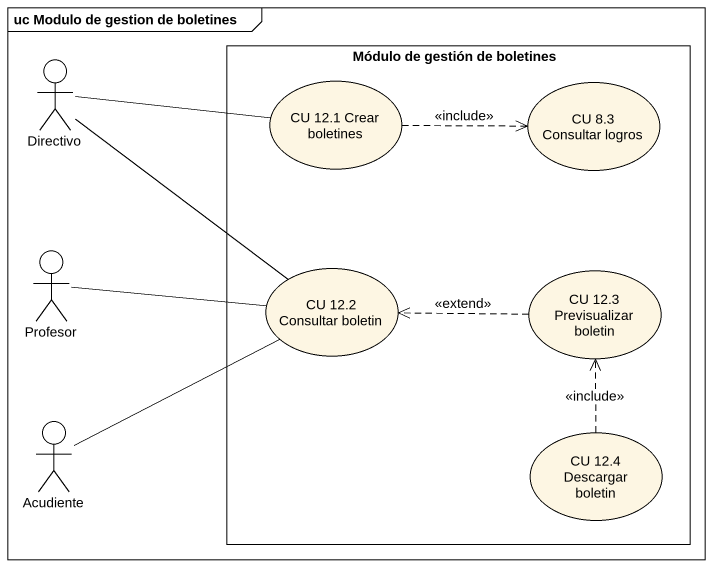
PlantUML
@startuml
mainframe uc Modulo de gestion de boletines
rectangle "Módulo de gestión de boletines" as Módulo_de_gestión_de {
  usecase "CU 12.1 Crear boletines" as CU_12_1_Crear_boletines
  usecase "CU 8.3 Consultar logros" as CU_8_3_Consultar_logros
  usecase "CU 12.2 Consultar boletin" as CU_12_2_Consultar_boletin
  usecase "CU 12.3 Previsualizar boletin" as CU_12_3_Previsualizar
  usecase "CU 12.4 Descargar boletin" as CU_12_4_Descargar_boletin
}
actor Directivo
actor Profesor
actor Acudiente
Directivo -right- CU_12_1_Crear_boletines
Directivo -- CU_12_2_Consultar_boletin
CU_12_1_Crear_boletines .right.> CU_8_3_Consultar_logros : <<include>>
Profesor -right- CU_12_2_Consultar_boletin
CU_12_3_Previsualizar .left.> CU_12_2_Consultar_boletin : <<extend>>
Acudiente -right- CU_12_2_Consultar_boletin
CU_12_4_Descargar_boletin .up.> CU_12_3_Previsualizar : <<include>>
@enduml
